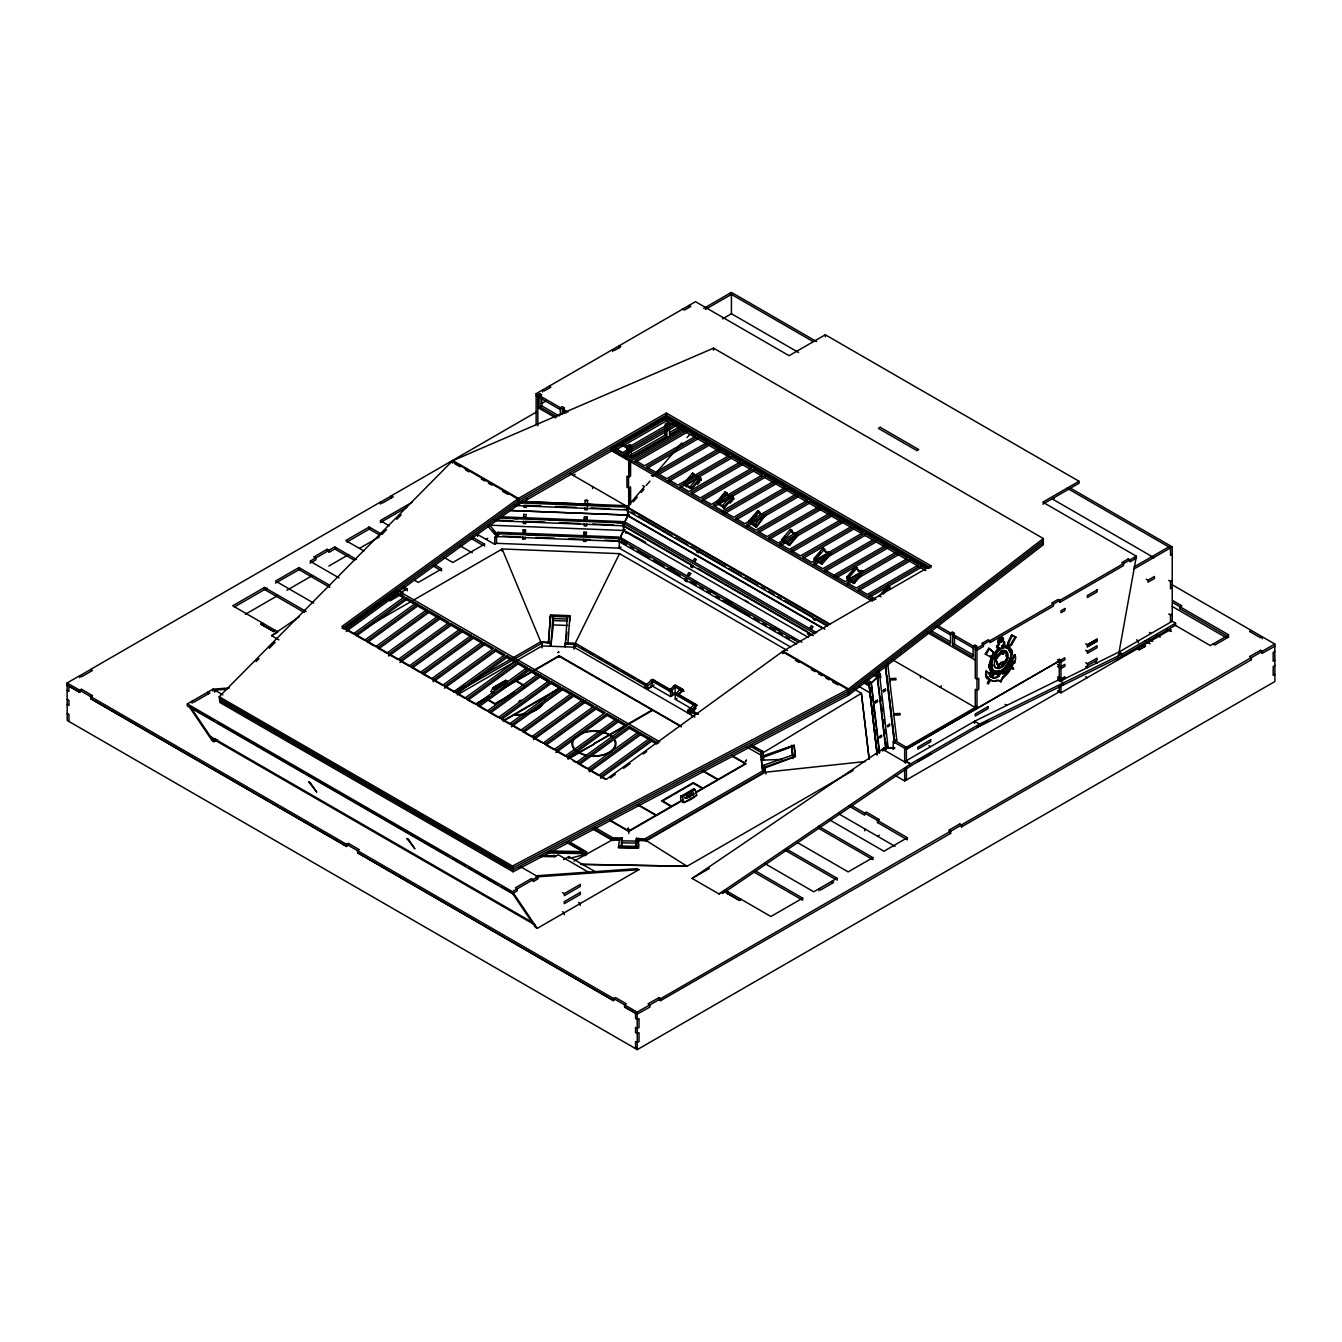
<?xml version="1.0" encoding="UTF-8"?>
<svg xmlns="http://www.w3.org/2000/svg" width="1342" height="1342" viewBox="0 0 1342 1342"><rect width="100%" height="100%" fill="white"/><g stroke="black" fill="none" stroke-linecap="round" stroke-linejoin="round"><path stroke-width="1.5" d="M522.81 538.964L522.81 536.951L522.81 538.964L525.259 539.065L525.259 537.052M587.242 506.152L587.326 503.485M796.494 644.009L618.662 541.329L618.813 537.068L497.916 532.288L497.597 536.565L494.762 536.934L494.762 544.315L477.601 534.552L477.601 536.565M685.326 580.851L685.326 578.821L687.054 579.828L687.054 581.841L685.326 580.851L685.326 578.805M692.707 565.418L692.707 567.716L690.979 566.71L690.979 564.697L692.707 565.687M762.86 771.264L760.948 755.16L760.948 752.308L762.642 751.335L762.642 754.187M879.631 752.644L871.293 682.81L868.844 682.91L876.93 753.533M692.589 795.236L693.126 792.602L694.284 794.263L691.415 795.84L690.677 794.347L691.868 793.323L692.438 795.32M1010.308 652.044A13.185 7.616 -60 0 0 1003.984 647.8L1002.273 648.454L1001.484 647.263L1002.927 646.643A14.477 8.354 -60 0 1 1010.174 650.82L1010.392 653.034L1011.885 651.575L1008.479 646.223L1008.429 643.59L1012.287 635.471L1011.482 635.001L1007.624 643.12L1007.624 645.871C1013.244 650.182 1012.757 652.296 1012.069 654.175M1007.07 645.804L1002.34 646.592A6.844 3.959 -60 0 0 1004.822 643.523L1004.001 641.426M496.875 686.55L496.204 687.339L496.825 686.467M499.409 685.091L498.721 685.879L499.358 685.007M544.097 699.534L544.198 697.521L514.389 714.732L517.827 714.699A29.222 16.859 0 0 0 525.645 713.625M593.181 828.4L611.164 838.784L612.858 837.811L612.791 838.951L622.067 839.119L622.134 837.978L612.858 837.811L594.875 827.427M621.849 845.93L622.134 840.83M636.125 848.161L636.511 841.098M635.538 846.349L636.511 838.247L647.532 839.421L764.873 771.667L763.128 770.66L762.508 765.611L792.904 754.942L792.904 756.15M638.071 846.383L637.987 847.775L618.561 847.423L618.645 846.03L638.071 846.383L638.071 847.59M638.641 848.211L638.859 844.269M764.487 765.544L765.091 770.593L763.095 770.66L645.77 838.414L645.72 839.555L636.443 839.387M525.259 532.103L525.393 529.855M584.357 519.018L584.491 516.787L586.957 516.888L586.823 519.119L584.357 519.018L584.508 516.787M583.938 532.17L583.804 534.401L586.269 534.502L586.387 532.271L583.938 532.17L583.82 534.401L586.269 534.502L586.387 532.271M586.823 519.119L586.957 516.888M753.801 871.981L802.65 900.18L802.65 898.167L770.895 916.502L725.468 890.283L719.044 893.973L692.103 878.423L882.499 749.138L904.491 761.837L905.514 761.132L905.665 763.095L905.682 761.065L910.614 763.9L979.442 724.16L979.442 726.223L1121.493 656.372L1121.627 654.242L979.576 724.076L979.442 726.207L910.614 765.963L722.633 893.571M1063.183 684.974L1063.317 682.843M1063.283 685.041L1063.418 682.91L1058.368 679.991L974.644 721.224M548.459 642.164L550.539 614.904L569.931 615.659L569.763 619.182L569.931 617.806M548.459 643.304L550.539 615.341M567.851 644.076L569.931 616.095L560.235 615.71M569.696 621.413L569.998 617.404M990.95 665.011L990.144 664.558L991.939 664.441L988.836 664.944L990.228 663.77L991.939 664.81L989.356 664.273L990.933 658.083L998.951 647.565A6.827 3.942 -60 0 1 996.452 647.414L998.716 643.372L999.522 643.841L997.257 647.884A6.827 3.942 -60 0 0 999.773 648.035L993.701 654.795L992.895 654.326M991.033 664.24L991.201 662.713A14.477 8.354 -60 0 1 998.448 650.165L999.773 649.209L997.626 649.696A14.477 8.354 -60 0 0 995.16 652.313M999.656 673.13L1000.042 674.12A14.477 8.354 -60 0 1 998.817 676.334A5.435 3.137 -60 0 1 997.173 677.442A12.749 7.364 -60 0 1 992.56 677.827L994.154 673.936L1000.042 674.12M1009.637 661.103L1011.18 655.584M1011.298 654.493L1012.472 653.957M526.869 498.083L526.433 501.74L584.793 504.038L585.246 500.381L587.477 500.465M542.101 647.918L542.235 641.929L550.975 642.264L550.975 645.116L549.784 645.066M457.253 694.904L542.101 645.921L542.235 644.781M553.29 625.422L550.841 646.274L552.904 616.381L552.904 620.524L567.247 621.078L567.247 616.951L565.183 646.827L565.317 642.818L574.024 643.17L573.89 649.176M566.022 639.765L566.945 631.897M574.024 646.022L573.89 647.163L694.988 717.081M790.623 647.012L619.316 548.106L619.434 546.731M495.315 520.746L623.057 525.779L623.208 521.619L499.66 516.737M627.721 505.716L627.553 507.159L517.777 502.831M497.748 536.548L618.645 541.346L618.813 539.937M494.393 688.463L494.175 693.143M682.239 797.114L695.273 789.733L696.632 795.236C692.237 799.48 678.029 807.733 681.031 796.024M619.551 839.086L618.41 847.741L637.819 848.094L638.977 839.438M621.161 846.081L622.067 839.119M991.235 663.2L991.52 661.153A13.185 7.616 -60 0 1 998.364 649.897L998.951 648.74M1010.509 654.963C1013.193 652.95 1010.509 654.04 1011.247 653.705M990.95 666.102C989.675 662.931 987.662 667.729 990.061 665.682L988.836 667.091L990.178 666.588L990.396 668.366A14.477 8.354 -60 0 0 997.626 672.543L999.79 672.443L999.79 671.034L997.66 671.067A13.185 7.616 -60 0 1 991.335 666.823L991.252 665.967M990.044 666.622L990.061 665.531M990.161 664.743L992.912 656.272L992.107 655.802M1012.069 655.081L1008.58 665.213L1001.988 673.08A2.365 1.376 -60 0 0 1003.397 673.852A8.27 4.764 -60 0 0 1005.779 672.325A13.537 7.817 -60 0 0 1009.805 667.444L1007.909 666.118M570.803 858.058L584.827 854.468M1009.687 668.953A15.785 9.109 -60 0 0 1010.006 668.383L1010.811 668.853A15.785 9.109 -60 0 1 1006.198 674.992L1003.514 677.626A8.857 5.116 -60 0 0 1000.981 681.853A7.616 4.395 -60 0 0 998.129 680.713L997.341 680.864A20.147 11.642 -60 0 1 990.849 680.226L989.49 679.136A20.147 11.642 -60 0 1 987.93 676.838L987.293 678.7L987.108 676.368M494.175 693.328L491.222 691.65L492.749 687.825L505.615 680.394L507.142 681.216L507.142 684.269M497.295 686.953L498.335 685.326L497.765 686.668M498.117 686.467L499.878 684.588L498.838 686.047M504.106 684.386L505.615 680.394M501.505 550.488L502.143 549.029L541.245 643.019M824.911 629.197L627.771 515.378L624.147 523.195L625.171 524.219M619.819 538.477L623.443 530.66L623.443 525.427L690.979 564.412L690.979 566.71M996.687 658.268L995.009 658.771L996.687 658.268L995.009 657.53L995.546 656.389A9.729 5.62 -60 0 1 996.972 654.309M619.954 538.176L623.678 530.459L623.711 525.259M1000.696 663.753L1001.451 664.693A31.52 18.201 -60 0 0 1002.357 663.77M574.678 644.345L619.518 553.659L502.059 548.962L502.059 550.975M1010.341 667.746L1013.814 669.088L1011.18 666.085A33.349 19.258 -60 0 0 1011.734 664.927M989.205 679.136L987.326 683.514L989.943 679.689L988.668 678.666A20.147 11.642 -60 0 1 987.561 677.224M992.677 674.707L991.319 677.173L990.547 676.687A12.749 7.364 -60 0 1 989.591 675.63M990.01 679.606L988.131 683.967L990.748 680.159M1015.156 636.745L1010.845 644.16L1011.65 644.63L1015.961 637.198L1011.482 635.001M990.547 676.687L992.627 673.181L993.432 673.65L991.352 677.156A12.749 7.364 -60 0 1 989.725 674.69L990.782 673.466L989.96 672.996A21.237 12.263 -60 0 1 985.967 671.101A14.577 8.421 -60 0 0 986.487 678.23M989.574 648.723L986.034 654.477L985.229 654.024L988.769 648.253L993.516 652.212L993.701 654.795M500.13 685.309L500.532 684.688M494.628 688.094L507.142 681.216L505.682 680.595L506.991 682.088L505.582 680.595M499.643 685.594L501.321 683.615L501.338 684.621M689.352 575.433L690.694 573.504L688.949 572.514L687.607 574.426L689.352 575.433L690.694 573.52M627.888 508.165L627.15 506.957L644.563 486.542L642.818 485.552M646.24 485.435L649.914 481.124M687.037 437.576L689.486 434.707M633.239 501.891L637.249 497.177M641.275 492.464L643.942 489.327M694.317 475.353L692.657 473.005L684.034 483.12L684.034 484.613L691.818 489.109L691.818 487.616L700.44 477.5L698.779 476.544L690.174 486.66L690.174 488.152M686.534 481.61L690.241 477.266M689.385 479.731L694.317 473.961M691.851 489.008L700.507 478.859L692.657 474.397L692.657 473.005M697.521 484.412L699.987 481.51M716.594 501.908L725.217 491.809L726.861 492.766L727.649 495.466M717.853 501.858L725.267 493.151L725.217 491.809M720.704 499.979L726.861 492.766M727.414 498.939L719.06 503.77L723.523 506.353L723.523 508.282L722.717 505.448L731.34 495.349L733 496.305L733.789 499.006M718.171 504.206L724.378 507.897L724.378 506.404L733 496.305M724.412 507.813L733.067 497.647L726.827 494.057M730.082 503.216L733.789 498.855M749.138 522.206L749.138 520.713L757.76 510.597L759.421 511.554L760.209 514.254M750.413 520.662L757.827 511.956L757.76 510.597M759.421 511.554L750.799 521.669L749.138 520.713M756.62 519.673L751.604 522.558L756.083 525.141L756.083 527.087L755.278 524.252L762.659 515.58M750.732 523.011L756.938 526.701L756.938 525.208L765.544 515.093L756.955 526.601M790.321 529.385L790.321 530.778L798.171 535.24L789.515 545.389L781.732 540.893L781.698 539.501L790.321 529.385L791.981 530.342L792.77 533.042M782.956 539.45L785.439 536.548M783.359 541.95L783.359 540.457L791.981 530.342M787.838 544.533L787.838 543.04L792.753 537.27M789.482 545.489L789.482 543.996L795.638 536.783M814.258 559.799L814.258 558.289L822.881 548.19L824.525 549.146L825.313 551.847M820.465 552.451L814.275 559.698L822.042 564.294L830.732 554.045M815.919 560.755L815.919 559.245L824.525 549.146M820.381 563.338L824.089 557.5M826.538 554.615L829.004 551.73L830.664 552.686M822.042 564.294L822.042 562.784L828.199 555.571M846.819 578.587L846.819 577.094L855.424 566.978L857.085 567.934L857.873 570.635M855.491 568.337L846.836 578.486L854.602 583.082L854.602 581.589L863.225 571.474L861.564 570.518L857.873 574.862M857.773 570.451L860.893 572.246L849.268 578.956L849.268 580.885L848.463 578.05L857.085 567.934M854.619 582.982L860.809 575.735M884.328 591.486L886.81 588.584M883.472 593.952L889.629 586.722L887.985 585.766L879.362 595.882L881.006 596.838M988.903 674.221L989.96 672.996M672.258 695.559L672.258 690.761L652.346 679.27L646.492 684.605L648.203 685.594L654.074 680.26M678.7 694.485L676.989 695.475L683.296 689.671L675.11 684.957L668.819 690.744L670.53 689.754M679.857 689.654L675.261 694.468L675.261 699.283L691.918 708.895M679.337 696.28L678.7 694.871L683.296 690.056L675.11 685.343M687.909 713.005L687.909 710.153L695.19 703.996M678.633 694.435L696.917 704.986L691.046 710.321L689.318 709.331M693.361 711.176L696.146 708.257M452.959 462.671L452.959 460.591L713.558 348.148L1043.304 538.511L1043.304 544.751L848.53 695.206L513.13 871.797L219.887 702.487L219.199 696.733L452.271 461.078L517.794 498.905L518.482 504.659L398.339 591.788M256.07 661.589L259.006 658.637M269.272 648.253L275.127 642.332M382.135 534.133L386.53 529.687M396.796 519.304L401.191 514.858M870.841 683.413L878.893 676.083M1005.393 668.031L1001.434 671.57L1002.239 672.124M1002.927 676.938L1002.709 677.156A8.857 5.116 -60 0 0 1001.702 678.465M1003.145 676.72L1004.269 675.613M1004.487 675.395L1005.393 674.523M877.567 677.005L871.126 683.145L879.396 753.13M1009.603 644.345L1008.328 645.502L1007.624 643.12M1011.65 644.63L1009.251 646.676L1006.265 645.351L1001.535 646.223M517.794 498.905L341.807 626.529L606.383 779.266L782.369 651.642L847.842 689.452L848.53 695.206L848.53 688.966L1043.304 538.511M848.53 691.046L1043.304 540.591M848.53 693.126L1043.304 542.671M989.876 666.018L989.138 665.481L992.04 663.653L992.325 661.623A13.185 7.616 -60 0 1 999.169 650.367L999.773 649.209M989.96 667.662L990.061 666.622M1001.367 671.688L1001.367 670.279M342.042 628.442L518.029 500.818M344.139 628.626L397.098 590.212L659.861 741.925M343.955 629.13L518.247 502.747M397.131 592.443L345.917 629.583L353.365 633.877L404.579 596.754L397.131 592.443L397.349 594.288L403.305 597.727M346.135 631.411L397.349 594.288M406.307 597.744L355.093 634.883L364.504 640.319L415.718 603.179L406.307 597.744L406.525 599.572L415.936 605.024L415.718 603.179M356.955 635.521L406.525 599.572M417.446 604.185L417.664 606.014L427.091 611.449L426.873 609.62L417.446 604.185L366.232 641.308L374.082 645.854M368.111 641.946L417.664 606.014M375.659 646.76L426.873 609.62M428.601 610.61L377.387 647.75L386.798 653.185L438.012 616.045L428.601 610.61L428.819 612.455L438.23 617.89L438.012 616.045M379.249 648.387L428.819 612.455M388.526 654.191L439.74 617.052L449.167 622.487L397.953 659.627L388.526 654.191L388.744 656.02L439.958 618.88L439.74 617.052M399.681 660.616L450.895 623.476L460.306 628.928L460.524 630.757M399.899 662.462L451.113 625.322L450.895 623.476M460.306 628.928L409.092 666.068L401.241 661.522M462.034 629.918L410.82 667.058L420.247 672.493L471.461 635.353L462.034 629.918L462.252 631.763L471.679 637.198L471.461 635.353M412.699 667.695L462.252 631.763M431.403 678.935L482.6 641.795L473.189 636.36L421.975 673.499L429.826 678.029M423.837 674.137L473.407 638.188L473.189 636.36M433.114 679.924L484.328 642.784L493.755 648.236L442.541 685.376L433.114 679.924L433.332 681.77M434.993 680.562L484.546 644.63L484.328 642.784M495.483 649.226L444.269 686.366L453.697 691.801L504.894 654.661L495.483 649.226L495.701 651.071L503.552 655.601M444.487 688.194L495.701 651.071M455.408 692.808L506.622 655.668L516.033 661.103L464.818 698.226L456.985 693.713M457.287 693.445L506.84 657.496L506.622 655.668M517.777 662.092L517.995 663.938L527.406 669.373L527.188 667.528L517.777 662.092L466.546 699.232L474.397 703.762M468.425 699.87L517.995 663.938M475.974 704.667L527.188 667.528M528.899 668.534L529.117 670.363L538.545 675.798L538.327 673.969L528.899 668.534L477.702 705.657L485.552 710.203M479.564 706.311L529.117 670.363M487.112 711.109L538.327 673.969M540.054 674.959L488.84 712.099L498.268 717.534L549.482 680.411L540.054 674.959L540.272 676.804L549.7 682.239M490.719 712.736L540.272 676.804M499.996 718.54L551.193 681.4L560.62 686.836L509.406 723.975L501.556 719.446M501.858 719.178L551.411 683.229L551.193 681.4M511.134 724.965L562.348 687.842L571.776 693.277L571.994 695.106M511.352 726.81L562.566 689.671L562.348 687.842M571.776 693.277L520.562 730.417L512.711 725.871M573.487 694.267L522.29 731.407L531.7 736.842L582.914 699.702L573.487 694.267L573.705 696.112L583.133 701.547L582.914 699.702M524.152 732.044L573.705 696.112M533.646 739.677L533.428 737.848L584.642 700.709L594.053 706.144L542.839 743.283M535.29 738.486L584.86 702.537L584.642 700.709M544.567 744.273L595.781 707.133L605.208 712.585L553.994 749.708L546.144 745.179M546.446 744.911L595.999 708.979L595.781 707.133M606.936 713.575L555.722 750.715L565.133 756.15L616.347 719.01L606.936 713.575L607.154 715.403L614.988 719.949M555.94 752.543L607.154 715.403M566.861 757.14L618.075 720L627.486 725.452L576.288 762.575L573.135 760.763M568.723 757.777L618.293 721.845L618.075 720M629.213 726.441L629.432 728.287L638.859 733.722L638.641 731.876L629.213 726.441L577.999 763.581L585.85 768.11M579.878 764.219L629.432 728.287M587.427 769.016L638.641 731.876M589.373 771.851L589.155 770.006L640.369 732.883L649.78 738.318L649.998 740.147L640.587 734.711L640.369 732.883M591.017 770.66L640.587 734.711M649.78 738.318L598.566 775.458L589.155 770.006M658.251 743.2L651.507 739.308L600.293 776.448L605.343 779.367M600.511 778.293L651.726 741.153L651.507 739.308M610.342 777.941L615.29 774.351M623.56 768.362L630.153 763.564M643.372 753.986L646.676 751.587M1000.478 649.461L1000.729 648.505L999.673 649.008L1000.729 649.293M1010.979 657.412A14.477 8.354 -60 0 1 1003.749 669.96L1002.239 671.05L1003.279 668.97A13.185 7.616 -60 0 0 1010.123 657.731L1011.298 655.517M299.132 616.884L271.537 635.622L278.901 639.866M719.027 893.957L910.446 763.984L905.514 761.132M883.439 690.342L885.334 689.117L885.502 690.526L883.606 691.751L883.439 690.342L883.606 691.751M875.42 701.413L877.316 700.205L877.483 701.614L875.588 702.822L875.42 701.413L875.588 702.822M496.305 687.507L497.379 686.097L495.601 687.926L494.896 687.305M762.793 752.946L861.396 693.311L869.18 759.018M1097.035 639.161L1087.356 644.764L1087.356 646.777L1097.051 641.191L1097.035 639.161L1087.356 644.764L1085.628 643.774M1087.356 646.777L1097.035 641.174M536.129 424.743L536.129 393.709L695.525 301.682L789.079 355.697L825.313 334.779L1079.035 481.258L1079.035 483.237L1042.801 504.156M555.689 417.882L537.807 407.549L537.807 394.682L539.635 393.642M703.661 308.425L731.407 292.388L816.674 341.623M541.413 403.64L546.781 400.537M705.389 309.415L731.424 294.401L731.424 313.827M539.618 393.642L541.765 394.867L539.92 395.907L539.92 406.945L541.749 405.888L541.749 398.54M1171.918 584.609L1274.799 644.026L1274.9 681.501L637.299 1049.612L67.201 720.469L67.1 682.977L79.715 675.697L81.577 676.771L92.481 670.463L90.619 669.406L380.44 502.076L382.302 503.149L393.206 496.842L391.344 495.785L391.344 497.781M391.344 495.785L536.263 412.111M79.815 675.747L90.719 669.457M380.541 502.126L391.445 495.835M564.277 413.386L564.277 407.867L562.466 408.924L562.466 414.443M564.311 409.847L562.483 410.904L566.106 413M90.719 696.632L92.447 695.626L81.476 689.268L79.715 690.274L79.832 692.455L67.201 685.158M722.55 318.876L731.457 313.743L798.607 352.51M79.832 690.325L81.543 689.335M314.129 556.88L327.096 549.281L328.857 550.421L315.89 557.903L314.129 556.779M306.194 611.549L264.491 587.461L232.736 605.796L278.062 631.965L271.654 635.672M329.796 585.364L298.964 567.565L275.546 581.069L313.642 603.061M356.486 559.48L334.712 546.915L328.857 550.304L328.857 552.434L336.087 548.257M381.883 534.334L369.201 527.003L345.783 540.524L363.917 550.992M412.011 502.294L380.256 520.629L389.331 525.863M234.531 606.886L267.075 588.098M275.546 583.082L299.618 569.31M310.036 563.17L315.89 559.799L315.89 557.786L310.036 561.174L339.04 577.916M346.941 542L370.442 528.429M380.256 522.625L406.727 507.343M92.38 695.559L90.619 696.565L90.719 698.746L346.756 846.55L346.655 844.386L348.4 843.363L359.371 849.738L357.559 850.677L357.66 852.858L613.68 1000.662L613.68 998.549L615.424 997.542L626.328 1003.833L624.584 1004.839L624.584 1006.953L637.299 1014.3M245.385 614.25L277.928 595.462M286.97 590.228L312.267 575.617M328.857 566.056L348.735 554.565M359.589 548.308L379.484 536.834M262.596 623.158L260.834 624.164L273.651 631.562L275.412 630.438M452.959 460.591L518.482 498.419L666.37 413.034L930.929 565.787L930.929 567.867M518.482 500.499L666.37 415.114L929.117 566.81M872.25 601.233L611.315 450.577L611.315 448.597L666.37 416.808L929.117 568.522M518.482 502.579L666.37 417.194L927.305 567.851M666.488 418.855L666.488 420.834L614.753 450.593L614.753 448.614L666.387 418.805L673.835 423.099L673.835 425.079L666.387 420.784L666.37 413.034M612.271 450.509L518.482 504.659L518.482 498.419M573.353 475.471L575.148 474.431M629.599 444.588L626.899 446.114L626.899 457.152M667.762 422.545L665.062 424.089L666.84 425.112L666.823 436.133L631.327 456.615L629.583 455.609L666.102 434.506M623.527 444.185L628.643 447.138L669.507 423.552L669.524 425.531M518.582 868.089L520.763 866.831L538.025 876.796L538.025 878.842L533.227 881.627L533.227 879.58L531.466 878.557L515.445 887.817L517.207 888.823L517.207 890.87L512.392 893.655L187.326 705.976L187.326 703.929L212.975 689.134L229.432 687.96M673.835 423.099L622.202 452.908L614.753 448.614M623.929 453.898L675.563 424.089L684.974 429.541L684.974 431.52L675.563 426.068L623.929 455.877L623.929 453.898L633.34 459.35L684.974 429.541M669.524 432.543L678.566 427.326M494.477 533.931L496.204 532.925L497.597 533.73L495.852 534.72L494.477 533.931L487.834 526.098L489.578 525.091L496.204 532.925M485.972 539.383L487.733 538.377M681.921 427.41L669.507 434.573L669.507 429.071M632.132 457.84L682.759 428.618M632.267 457.924L682.893 428.685M398.155 594.17L388.425 599.79L390.186 600.797L403.154 593.198M401.392 594.305L401.392 592.174L407.263 588.803L407.263 590.799M484.563 546.177L484.563 544.164L452.808 562.499L443.732 557.265M686.701 430.53L635.068 460.34L644.495 465.775L696.129 435.965L686.701 430.53L686.701 432.51L635.068 462.319M494.762 544.315L496.49 543.325L619.266 548.14L621.044 547.1M364.907 628.14L502.143 549.029L502.21 550.337M707.268 442.407L697.857 436.972L646.223 466.781L655.634 472.216L707.268 442.407L707.268 444.387L697.857 438.951L648.001 467.721M569.796 473.424L628.71 507.444L628.71 488.203L626.949 487.18L626.949 476.058L628.71 477.081L630.522 476.041L630.522 460.893M716.846 449.922L708.995 445.376L657.362 475.185L657.362 473.206L708.995 443.397L718.423 448.849L718.423 450.828M215.643 738.603L213.932 739.593L535.475 925.225M718.423 448.849L666.789 478.658L657.362 473.206M189.474 707.083L212.17 740.683L213.932 741.707L217.538 739.627M668.517 479.648L720.151 449.838L729.562 455.273L677.928 485.083L668.517 479.648L668.517 481.627M670.295 480.604L720.151 451.818L729.562 457.253M827.343 626.16L626.798 510.396L626.798 507.528L628.542 506.521M513.634 505.515L627.553 510.01L627.603 515.663L629.381 514.623M731.289 456.28L679.656 486.089L689.083 491.524L740.717 461.715L731.289 456.28L731.289 458.259L679.656 488.069M685.695 484.076L686.5 486.911L686.5 484.982L698.209 478.222M625.221 529.62L623.443 530.644L808.253 637.366M742.445 462.705L690.811 492.514L700.239 497.966L751.856 468.157L742.445 462.705L742.445 464.684L692.589 493.47M753.583 469.146L701.95 498.956L711.377 504.391L763.011 474.582L753.583 469.146L753.583 471.126L701.95 500.935M774.149 481.023L764.739 475.588L713.105 505.397L722.533 510.832L774.149 481.023L774.149 483.003M714.883 506.337L764.739 477.567L772.589 482.097M724.244 511.822L775.877 482.013L785.288 487.448L785.288 489.427L775.877 483.992L724.244 513.801L724.244 511.822L733.655 517.257L785.288 487.448M787.016 488.438L735.399 518.264L744.81 523.699L796.443 493.89L796.443 495.869L787.033 490.434L787.016 488.438L796.443 493.89M735.399 520.243L787.016 490.417M453.663 692.053L464.5 685.796M471.713 681.635L540.323 642.03L550.841 643.405M691.348 546.815L696.666 549.885L696.666 551.898L698.394 552.887L699.35 550.337M798.154 494.879L746.538 524.688L755.949 530.124L807.582 500.314L798.154 494.879L798.154 496.859L746.538 526.668M459.048 690.996L542.101 643.053M818.737 506.756L809.31 501.321L757.676 531.13L767.104 536.565L818.737 506.756L818.737 508.735L809.31 503.3L759.455 532.069M494.309 689.385L492.9 687.96L505.783 680.528M558.02 652.531L558.977 651.977L558.138 652.464M494.443 689.587L504.106 684.017M491.222 691.65L494.477 693.143L491.222 691.449M494.98 689.469L504.257 684.303M565.183 643.975L573.89 644.311L575.584 643.338L646.777 684.437L645.083 685.41L645.083 688.278L646.777 687.289M476.041 703.661L488.673 696.364M503.116 688.027L559.077 655.718L681.384 726.341M575.584 646.19L573.89 647.163L542.101 645.921M476.964 703.678L485.519 698.729M500.902 689.838L515.965 681.149L523.162 685.309M533.898 670.799L558.054 656.842L560.05 656.825L652.145 709.985L609.52 734.594A22.026 12.715 0 0 0 579.778 733.856M768.832 539.534L768.832 537.555L820.448 507.746L829.876 513.198L829.876 515.177M770.61 538.511L820.448 509.725L828.299 514.271M514.389 692.455L494.997 703.644L487.817 699.501M510.463 695.273L494.997 704.198L487.331 699.786M522.491 688.329L525.93 686.349M829.876 513.198L778.243 543.007L768.832 537.555M779.97 543.996L831.604 514.187L841.031 519.622L789.398 549.432L779.97 543.996L779.97 545.976L831.604 516.167L841.031 521.602M791.126 550.438L842.742 520.629L852.17 526.064L800.537 555.873L791.126 550.438L791.126 552.418L842.742 522.608L852.17 528.043M503.367 720.537L559.513 688.127L538.847 676.2M503.216 721.174L513.785 715.085A29.759 17.178 0 0 0 525.829 713.91M853.898 527.054L802.264 556.863L811.675 562.298L863.309 532.506L853.898 527.054L853.898 529.033L804.043 557.819M816.724 560.151L826.756 554.363M865.036 533.495L813.403 563.304L822.831 568.74L874.464 538.93L865.036 533.495L865.036 535.475L813.403 565.284M346.756 844.437L348.467 843.447M824.558 571.709L824.558 569.729L876.175 539.92L885.603 545.372L885.603 547.351M826.337 570.685L876.175 541.9L884.026 546.446M824.558 569.729L833.969 575.181L885.603 545.372M835.697 576.171L887.33 546.362L896.741 551.797L896.741 553.776L887.33 548.341L835.697 578.15L835.697 576.171L845.125 581.606L896.741 551.797M573.89 644.311L646.794 686.416L648.203 685.594M646.794 686.416L646.794 689.268L654.074 685.074M646.911 689.335L652.48 686.131M898.469 552.803L846.836 582.613L856.263 588.048L907.897 558.238L898.469 552.803L898.469 554.783L846.836 584.592M672.258 690.761L670.53 691.751L650.635 680.26M670.53 696.548L675.127 693.898L675.127 686.936L670.53 691.751L670.53 696.548L650.887 685.208M676.989 693.478L675.261 694.468L695.19 705.976M909.624 559.228L857.991 589.037L867.402 594.472L919.035 564.663L909.624 559.228L909.624 561.208L857.991 591.017M567.7 758.733L578.352 752.594A22.026 12.715 0 0 1 575.886 750.883M568.303 759.018L578.972 752.862L582.914 754.607A22.026 12.715 0 0 0 586.404 755.546M625.993 725.703L609.989 734.946L613.026 737.228M629.549 723.657L652.682 710.304L681.367 726.861M675.261 699.283L676.989 698.293M869.13 597.458L869.13 595.479L920.763 565.67L925.812 568.589M870.908 596.418L920.763 567.649L925.812 570.568M783.04 653.252L783.04 651.172L930.929 565.787M1079.035 481.258L1042.801 502.176L1136.355 556.192L1136.355 558.171L1129.93 561.879L1129.93 559.899L1128.186 558.893M1054.359 498.067L1052.547 499.107L1154.137 557.769M691.331 713.021L689.637 713.994L689.637 711.143L691.331 710.153L698.461 714.279M540.121 856.464L554.749 856.733L558.222 854.72L589.692 872.887M563.556 859.618L568.907 856.532L595.127 871.663M865.456 680.964L869.079 683.061L870.824 682.055L867.184 679.958M187.326 703.929L512.392 891.608L538.025 876.796L638.876 869.683L637.115 868.66L536.263 875.772L536.263 877.836M548.861 852.002L583.049 851.784M680.864 796.309L693.579 788.878L695.206 789.633L693.713 789.801M546.529 852.958L583.418 853.629L586.588 851.801L586.588 854.653L584.827 855.676L584.827 852.807L566.743 842.373M681.031 797.215L682.441 797.114L680.931 796.142M627.67 828.685L628.626 828.148L627.788 828.635M681.837 800.302L671.637 806.19L662.596 800.956L693.294 783.242L702.336 788.459L695.492 792.417M610.811 821.086L628.794 831.47L682.961 800.201M695.592 792.904L746.135 763.715L731.742 755.412M950.572 641.912L932.438 631.445L930.61 632.501L950.555 644.009L950.555 632.988L952.401 631.948L954.514 633.172L952.669 634.212L952.669 645.234L954.497 644.194L954.497 635.001M683.766 802.667L696.8 795.118M1128.253 558.926L1121.778 562.6L1123.522 563.623L1123.522 565.586L1059.861 602.323M937.89 625.674L976.959 648.22L1136.355 556.192M638.809 840.578L646.492 840.729L765.091 772.254L865.338 761.518M564.277 893.621L580.298 884.378L580.298 886.425L564.277 895.684L564.277 893.621L562.516 892.615M1134.074 566.928L1168.765 546.899M1134.074 568.941L1172.237 546.899L1172.237 621.262L1119.077 651.96L1122.415 653.889L1175.575 623.191L1175.575 625.204L1122.415 655.903L1122.415 653.889M939.752 687.02L941.547 685.98M1172.237 554.263L1170.509 555.252L1170.509 547.905L1067.108 488.203M1011.247 652.698L1011.566 653.537M501.321 886.592L512.158 892.849L535.475 927.339L537.236 928.362L638.876 869.683M990.866 667.125L992.073 666.437L992.141 667.293A13.185 7.616 -60 0 0 998.465 671.537L999.79 671.034M1147.964 580.214L1154.456 576.473L1154.456 578.469L1147.964 582.21L1147.964 580.214L1146.219 579.207M885.821 749.574L884.093 750.581L884.093 747.729L894.98 747.997L893.235 749.004L893.235 741.656L894.98 740.65L906.404 747.242L906.404 761.551M1168.765 580.398L1170.509 581.405L1172.237 580.398M895.198 740.767L896.724 739.895M884.093 747.729L888.068 746.588M877.869 753.248L876.125 754.238L877.517 755.043M853.177 770.459L687.07 866.244L581.069 864.349L687.07 866.244L646.492 840.729M885.468 748.517L893.839 747.343M1172.237 587.762L1170.509 588.769L1170.509 581.405M904.659 762.558L904.659 748.249L977.026 706.462M906.404 749.255L1059.257 661.002L1060.985 662.009L1064.86 659.778L1064.86 657.765L906.404 749.021L904.659 748.014M692.103 878.423L709.465 868.408M1087.356 651.289L1097.085 645.72L1097.085 647.716L1087.356 653.286L1087.356 651.289L1085.628 650.283M905.682 761.065L974.51 721.308L979.576 724.076M1168.765 613.915L1170.509 614.904L1172.237 613.915M930.694 754.17L917.861 761.585L917.861 759.572M976.842 727.532L988.064 721.04M1087.339 663.703L1097.051 658.117L1097.051 660.13L1087.339 665.716L1087.339 663.703L1085.611 662.713M1057.513 678.935L1060.985 680.948L1064.86 678.716L1064.843 676.703L1060.968 678.935L1057.513 676.938M894.376 775.005L904.659 780.943L1059.257 691.835L1059.257 685.628M1057.513 690.828L1060.985 692.841L1170.845 629.398L1170.845 631.394M1143.719 645.066L1145.531 646.039L1139.157 649.729L1137.345 648.756M1139.106 649.763L1145.481 646.089M877.5 822.596L877.5 820.482L879.262 819.459M877.5 820.583L879.262 819.576L866.446 812.061L864.684 813.185L864.684 815.198L848.882 805.955M877.5 836.217L879.262 835.21M1251.281 630.438L1249.519 631.445L1260.457 637.718L1262.185 636.729L1262.185 638.742M613.646 1000.679L357.559 852.69M837.123 880.268L837.123 878.272L813.722 891.776L764.755 863.51M818.486 828.215L872.887 859.635L872.887 857.622L848.194 871.881L797.416 842.558M877.5 822.478L907.36 839.84L907.36 837.71L883.942 851.231L829.541 819.828M624.55 1006.97L637.198 1014.133L649.931 1007.02L649.83 1004.839L637.198 1012.136L67.1 682.977M659.073 997.592L648.069 1003.833L649.931 1004.906L950.555 831.218L950.656 833.399L660.734 1000.562L659.073 999.706M959.798 823.971L948.794 830.212L950.656 831.285L961.56 824.978L959.698 823.921M1260.524 650.35L1249.519 656.59L1251.381 657.664L1262.285 651.356L1262.285 653.487M1274.799 644.026L1262.185 651.306L1262.185 653.319L1274.9 646.19M637.265 1012.304L635.554 1013.294L635.554 1018.528L637.299 1019.534L639.027 1018.544L639.027 1027.435L637.299 1028.425L635.554 1027.418L635.554 1032.635L637.299 1033.659L639.027 1032.669L639.027 1041.543L637.299 1042.533L635.554 1041.526L635.554 1048.605L637.265 1047.599M961.459 826.94L1251.381 659.778L1251.381 657.664M1274.9 651.424L1273.172 652.413L1273.172 661.304L1274.9 660.314M1274.9 665.548L1273.172 666.538L1273.172 675.412L1274.9 674.422M574.007 861.128L611.935 840.092L619.383 840.226M219.199 696.733L512.459 866.026L847.842 689.452M848.077 691.382L512.678 867.955L219.434 698.645M848.295 693.294L512.912 869.868L219.652 700.558M1060.18 681.031L1118.289 652.313L1121.627 654.242M494.376 688.614L492.816 687.792M1002.306 647.716L1003.749 647.112A14.477 8.354 -60 0 1 1010.979 651.289L1011.147 652.598M999.79 672.443L998.448 673.013A14.477 8.354 -60 0 1 991.201 668.836L990.983 667.058L989.272 666.387M763.346 755.798L794.145 745.112L795.471 756.318L764.672 766.987M776.699 751.889L792.065 746.169M985.229 654.024L990.547 656.976L992.912 656.272M1012.505 663.183A33.349 19.258 -60 0 0 1013.21 661.421L1014.737 662.831A13.286 7.666 -60 0 0 1015.257 655.148L1014.451 654.678A17.261 9.964 -60 0 1 1010.241 661.371L1012.22 661.656A12.615 7.28 -60 0 1 1010.593 666.202L1009.788 665.733A12.615 7.28 -60 0 0 1011.398 661.187M1010.241 661.371L1012.22 661.656M1004.822 641.895L1002.776 641.728A3.523 2.03 -60 0 0 1002.776 637.668A3.523 2.03 -60 0 0 999.27 639.698A3.523 2.03 -60 0 0 999.27 643.757L999.522 643.841M695.022 789.7L693.764 788.895M681.031 800.889L683.934 802.55L682.407 797.165M227.083 689.268L214.737 690.14L214.737 692.187M889.629 680.025L896.02 679.773L895.852 678.347L889.528 678.616L889.629 682.038M893.621 713.726L899.996 713.474L900.163 714.883L893.789 715.135M885.502 665.699L894.342 740.247L896.808 740.147L887.616 663.015M750.245 746.135L760.948 752.308L762.927 752.241L763.514 760.109L763.346 758.649M760.948 752.308L761.535 757.341L763.514 757.257L791.931 746.672L792.652 757.022M782.285 759.371L761.535 760.193L761.535 757.341M620.943 840.813L637.5 841.115M621.312 842.826L637.333 843.111M550.606 850.996L583.401 851.583L567.112 842.189M542.52 855.508L552.971 855.693L554.749 856.733M513.65 518.482L517.844 518.649M549.213 519.874L553.39 520.042M582.68 521.166L586.857 521.333M616.129 522.474L624.5 522.793L628.207 515.076L510.312 510.497L628.207 515.11L628.207 511.319M585.246 500.381L587.679 500.482L587.242 504.122L595.328 504.86M522.088 501.556L627.687 505.733M540.927 506.001L523.9 505.33L523.9 507.326L526.349 507.427L526.349 505.414M555.521 506.571L576.355 507.377M591.268 507.964L609.738 508.685M624.114 509.255L628.207 509.423M499.492 518.046L623.057 522.927M494.175 520.109L512.929 520.847M526.467 521.384L545.003 522.122M559.429 522.692L580.012 523.514M592.778 524.017L613.395 524.839M523.346 521.484L525.796 521.568M490.098 525.192L623.711 530.476M499.341 533.428L495.181 533.26L492.782 530.543M526.383 534.485L534.703 534.821M559.648 535.793L567.968 536.129M592.929 537.102L601.233 537.437M497.748 533.697L618.645 538.494L798.305 642.197M495.282 534.032L499.442 534.2M502.579 536.146L520.78 536.867M535.676 537.454L554.414 538.192M569.008 538.779L590.195 539.601M604.722 540.189L619.266 540.759L619.266 548.14M569.763 617.052L550.388 616.28L550.388 618.427M552.317 618.494L567.834 619.098M567.7 625.473L553.357 624.919L553.357 618.763M998.968 643.439L998.448 643.288A3.523 2.03 -60 0 1 998.968 638.473A3.523 2.03 -60 0 1 1002.608 638.121M995.009 657.53L995.881 657.798M1012.321 669.004L1013.109 667.897M993.432 673.65L989.239 667.108C989.054 672.124 994.607 675.697 998.985 672.979L999.79 673.449M1012.287 635.471L1015.961 637.198M645.703 542.302L625.842 531.365L625.842 533.378M1070.648 488.253L1172.237 546.899M729.679 293.395L813.135 341.573M1134.275 557.416L1135.986 558.406L1117.601 660.163L1115.907 659.174M682.692 309.096L684.386 310.086L690.811 306.379L689.1 305.389L689.1 307.368M1260.423 650.3L1262.285 651.356M1172.858 600.646L1181.799 605.779L1180.054 606.802L1180.054 608.916M1172.908 602.675L1228.769 634.917L1210.333 645.569L1174.25 624.735M1180.054 608.798L1228.769 637.047M1226.018 636.511L1227.762 637.517L1214.829 644.982L1213.084 643.975M1172.187 606.433L1225.229 637.064M1171.985 621.111L1175.575 623.191M1167.221 629.314L1170.811 631.495M1156.619 635.034L1160.243 637.131M1149.423 632.434L1151.168 633.441M1149.171 639.211L1152.795 641.308M1144.575 640.654L1150.027 643.791M1136.607 639.832L1138.351 640.839L1138.351 642.852M691.734 433.919L695.357 436.016M724.361 452.757L727.985 454.837M686.701 432.51L696.129 437.945M731.289 458.259L740.717 463.695M742.445 464.684L750.295 469.23M753.583 471.126L761.434 475.655M798.154 496.859L807.582 502.294M853.898 529.033L861.749 533.562M865.036 535.475L872.887 540.004M898.469 554.783L907.897 560.218M909.624 561.208L919.035 566.643M667.746 422.545L669.524 423.552M665.078 426.068L666.84 427.075M1057.513 659.761L1059.257 660.767M1085.661 676.636L1087.356 677.626M666.823 436.133L665.062 435.11L665.062 425.917M1057.513 664.491L1061.036 666.538L1064.894 664.307L1064.894 666.303L1060.985 668.517L1057.513 666.504M549.096 386.228L550.807 387.201L544.315 390.958L542.621 389.968L542.621 391.948M1002.273 648.454L1001.467 647.985L1003.179 647.33A13.185 7.616 -60 0 1 1009.503 651.575M796.443 532.925L798.104 533.881M1002.508 652.799L1003.313 654.225L1001.484 652.715A13.688 7.901 -60 0 0 995.68 658.486M759.387 512.845L765.611 516.452M829.171 553.139L822.881 549.583L822.881 548.19M857.052 569.243L861.732 571.927M791.109 531.952L795.789 534.653M825.229 551.646L828.333 553.441M1013.21 661.421L1014.737 662.831M988.769 648.253L993.516 652.212M629.583 444.571L631.344 445.594L631.327 456.615M564.311 407.884L562.164 406.643L560.352 407.7L560.352 415.047M1010.979 666.504L1012.002 666.555A33.349 19.258 -60 0 0 1014.015 661.891M629.599 446.55L631.344 447.574M995.563 658.15L999.438 668.366L997.794 668.534A9.729 5.62 -60 0 1 995.278 659.14L996.368 656.859A9.729 5.62 -60 0 1 1006.097 651.239L1007.188 652.262A9.729 5.62 -60 0 1 1007.876 657.882L1007.188 660.197A9.729 5.62 -60 0 1 999.438 668.366L996.972 668.064A9.729 5.62 -60 0 1 993.768 665.095M536.129 393.709L567.918 412.078M995.227 658.536L999.002 668.417L995.814 660.415M1009.838 667.36L1008.983 666.974A13.537 7.817 -60 0 1 1004.973 671.856A8.27 4.764 -60 0 1 1002.575 673.382A2.365 1.376 -60 0 1 1001.786 673.449M990.547 656.976L989.742 656.506L992.929 654.862L992.694 651.759M536.129 395.689L537.823 396.662M539.937 397.886L560.369 409.679M621.832 445.175L626.915 448.094M936.079 626.597L950.572 634.967M952.703 636.192L973.118 647.985M975.231 649.209L976.976 650.199L983.468 646.458L983.434 644.479L981.707 643.472L988.249 639.765L989.943 640.738L989.943 642.717L1053.47 606.047L1053.436 604.068L1051.709 603.061L1058.184 599.388L1059.878 600.36L1059.878 602.34M690.174 486.66L691.818 487.616M722.717 505.448L724.378 506.404M755.278 524.252L756.938 525.208M781.698 539.501L783.359 540.457M787.838 543.04L789.482 543.996M814.258 558.289L815.919 559.245M820.381 561.828L822.042 562.784M846.819 577.094L848.463 578.05M854.602 581.589L852.942 580.633L853.747 583.468L853.747 581.539L849.268 578.956M686.5 484.982L690.979 487.565M784.164 541.363L788.643 543.946M751.453 524.202L756.083 527.087M850.761 581.74L853.747 583.468M1002.239 671.218L1001.434 670.581L1002.927 669.49A14.477 8.354 -60 0 0 1009.15 660.381M541.413 405.687L559.228 415.986M616.246 448.899L623.644 453.177M953.894 643.841L973.487 655.164M869.13 595.479L875.873 599.371M539.92 406.945L556.947 416.758M952.669 645.234L973.101 657.026L973.101 646.005L974.929 644.965L977.06 646.19L975.215 647.23L975.282 678.297L976.976 679.27L978.771 678.23L978.771 689.302L976.976 690.342L975.231 689.335L975.282 707.519M989.188 666.437L990.077 666.857M611.315 448.597L874.061 600.293M610.862 449.738L626.932 459.014M927.104 632.317L975.231 660.096M651.39 475.487L653.135 476.494L681.702 443.011L682.424 444.202M992.426 677.559A12.749 7.364 -60 0 0 996.368 676.989A5.435 3.137 -60 0 0 998.012 675.865L998.817 676.334M985.967 671.101L986.773 671.57A21.237 12.263 -60 0 0 990.782 673.466M995.361 680.646A20.147 11.642 -60 0 0 996.368 680.444L997.24 680.26A7.616 4.395 -60 0 1 1000.159 681.4L1000.981 681.853M1005.057 704.382L1006.802 705.389M891.608 659.224L976.976 708.509L976.959 648.22M627.15 506.957L830.279 624.231M626.798 507.528L829.188 624.399M631.143 512.057L634.699 514.103M638.238 516.15L671.872 535.575M675.412 537.622L687.809 544.785M698.394 550.891L725.351 566.458M728.941 568.522L741.522 575.785M745.112 577.865L757.693 585.129M761.283 587.192L764.873 589.272M768.48 591.352L773.864 594.456M777.454 596.536L781.061 598.616M784.651 600.679L813.403 617.286L813.386 619.299L815.131 620.289L815.131 618.293L827.544 625.456M627.603 515.663L822.864 628.392M816.741 632.719L624.835 521.921L623.091 522.927L815.013 633.726M698.092 568.522L807.716 631.814L807.699 634.112L809.444 635.101L809.444 632.82M813.202 635.538L623.091 525.779L623.208 521.619M744.776 600.243L748.366 602.306M873.491 675.026L878.138 678.146M801.862 642.231L620.407 537.471L618.662 538.477L618.662 541.329M621.614 539.518L627.033 542.654M670.379 567.683L673.986 569.763M693.864 581.237L697.471 583.317M710.103 590.614L715.521 593.734M726.357 599.991L731.776 603.128M775.122 628.14L778.729 630.237M791.377 637.534L794.984 639.614M621.094 541.732L626.446 544.818M630.019 546.882L633.575 548.928M637.148 550.992L649.645 558.205M653.202 560.268L663.921 566.441M667.477 568.505L679.975 575.718M690.644 581.874L696.045 584.995M699.635 587.075L703.225 589.138M706.831 591.218L710.421 593.298M715.806 596.402L719.396 598.482M723.002 600.562L749.943 616.112M753.55 618.192L758.935 621.312M762.524 623.376L766.114 625.456M769.721 627.536L775.106 630.639M778.695 632.719L782.285 634.783M785.892 636.863L789.482 638.943M864.583 682.306L868.173 684.37M863.627 682.759L869.079 685.913L869.079 683.061M859.132 686.567L869.952 692.808L877.114 753.567M619.434 553.592L787.402 650.585M854.099 689.067L861.396 693.311L869.096 758.951M783.04 651.172L848.53 688.966M454.72 463.695L460.038 466.764M465.355 469.834L468.895 471.864M481.292 479.027L484.831 481.073M488.371 483.12L491.91 485.167M502.545 491.306L507.846 494.359M795.437 660.398L798.976 662.445M811.356 669.591L814.896 671.637M818.435 673.684L821.975 675.731M825.515 677.777L829.054 679.807M832.594 681.853L837.911 684.923M928.932 745.615L930.694 746.622M893.235 741.656L904.659 748.249M892.111 748.35L893.235 749.004M885.821 746.722L887.213 747.528M497.597 536.565L496.49 535.928L496.49 543.325M904.659 779.081L906.404 780.088L906.404 767.658M472.267 537.068L484.563 544.164M470.505 538.058L482.801 545.288M459.97 545.724L472.267 552.82M948.794 832.225L950.656 833.399M673.416 685.93L681.585 690.66M652.346 679.656L670.53 690.14M678.7 694.871L696.917 705.372L691.331 711.21L696.733 714.33M673.416 692.908L676.687 694.787M751.956 745.162L762.642 751.335M582.059 648.119L585.649 650.199M589.255 652.279L592.845 654.359M598.23 657.463L601.837 659.543M605.427 661.623L609.033 663.686M612.623 665.766L618.008 668.886M621.614 670.966L634.196 678.23M637.785 680.293L646.777 685.494M754.221 747.528L757.811 749.591M687.909 710.153L694.988 714.229M434.489 564.697L441.736 568.891L418.318 582.411L414.695 580.314M850.627 804.965L907.36 837.71M380.071 535.307L369.201 529.016L369.201 527.003M432.661 565.67L441.736 570.904M746.42 746.789L760.948 755.16M838.331 813.604L895.064 846.366M731.591 755.865L744.139 763.112L744.038 764.219M403.64 586.706L407.263 588.803M818.486 826.219L872.887 857.622M354.674 560.436L334.712 548.928L334.712 546.915M401.812 587.662L405.452 589.759M401.392 592.174L403.154 593.315M532.17 671.788L535.793 673.885M539.367 675.949L560.47 688.127L544.751 697.203A29.759 17.178 0 0 1 544.634 699.568M439.958 618.88L449.385 624.332M451.113 625.322L458.964 629.851M473.407 638.188L482.818 643.64M484.546 644.63L492.397 649.159M506.84 657.496L514.691 662.025M551.411 683.229L560.839 688.681M562.566 689.671L570.417 694.2M584.86 702.537L594.271 707.972M595.999 708.979L603.85 713.508M618.293 721.845L626.144 726.374M651.726 741.153L656.775 744.072M703.879 771.147L718.104 779.367L745.196 763.715L744.173 764.303M535.324 674.17L531.7 672.074L516.452 680.88L524.403 685.46M701.866 770.576L717.584 779.652L702.872 788.157L693.294 782.621L661.505 800.956L671.101 806.492L656.272 815.064L638.826 804.999M504.106 684.202L505.112 684.789M786.345 848.949L837.123 878.272M329.796 587.36L298.964 569.562L298.964 567.565M784.533 849.905L835.311 879.228M493 687.758L494.309 688.53M533.428 737.848L541.279 742.378M755.613 871.008L802.65 898.167M304.382 612.506L264.491 589.473L264.491 587.461M638.037 805.116L655.752 815.349L629.868 830.295L627.704 830.295L609.788 819.945M273.651 631.445L260.834 624.047L262.596 623.04L262.596 625.171M726.458 892.883L739.274 900.281L741.036 899.257L739.274 900.381L726.458 892.984L728.22 891.86L728.22 893.99M592.023 828.601L611.935 840.092M568.505 841.35L586.588 851.801M581.64 852.589L583.418 853.629M582.881 854.116L584.676 855.156M553.843 855.19L555.655 856.196M222.856 694.837L212.975 689.117L212.975 691.18M578.536 902.478L580.298 903.502L580.298 905.514M562.516 911.738L564.277 912.745L564.277 914.758M192.426 708.24L214.099 720.755M217.723 722.852L448.933 856.347M452.556 858.427L465.188 865.724M468.811 867.821L497.714 884.495M210.409 736.473L531.935 922.122M658.972 997.542L660.834 998.599L660.834 1000.729L658.972 999.538M67.1 684.99L79.715 692.271M90.619 698.578L346.655 846.383M67.201 690.392L68.945 691.398L68.945 686.165M67.201 699.283L68.945 700.289L68.945 705.523L67.201 704.5M67.201 713.39L68.945 714.397L68.945 721.476M1008.698 664.978L1010.593 666.202M612.388 737.446L609.469 735.248L593.399 744.105L609 734.896A21.304 12.296 0 0 0 580.23 734.175M1003.313 653.269L1002.407 653.118A13.688 7.901 -60 0 0 996.485 658.956M627.771 515.378L628.794 516.402M513.399 893.067L537.236 928.362M190.094 706.412L213.932 741.707M890.417 589.423L889.629 586.722M700.507 478.859L701.229 480.067M701.229 480.201L700.44 477.5M766.014 774.066L764.588 768.094L795.303 756.636L793.994 745.447M683.296 690.056L683.917 691.482M996.838 662.176L998.633 667.897A9.729 5.62 -60 0 0 1006.366 659.727L1007.054 657.429A9.729 5.62 -60 0 0 1006.366 651.793M868.844 682.91L877.182 752.728M885.67 665.598L886.391 671.772M886.877 675.848L889.041 694.284M889.528 698.377L891.692 716.813M892.178 720.906L894.342 739.325M885.267 666.488L894.342 743.099L894.342 740.247M885.334 689.117L885.502 690.543M880.302 673.667L880.771 677.559M878.993 669.708L888.119 747.377M877.853 673.768L878.322 677.66M880.587 696.733L881.073 700.893M881.811 707.133L882.298 711.294M883.288 719.597L883.774 723.757M884.495 729.729L884.965 733.822M885.938 741.992L886.425 746.085M876.88 671.336L886.089 749.155M876.645 672.157L885.569 747.511M877.316 700.205L877.483 701.614M871.293 696.951L871.746 700.792M872.602 708.022L873.072 711.981M875.185 729.813L875.655 733.772M782.369 651.642L782.587 653.571M791.763 745.213L793.072 758.532M791.931 748.802L792.904 757.089M761.216 759.421L762.625 771.298M616.347 719.01L616.565 720.855M512.459 866.026L513.13 871.797M452.271 461.078L452.506 462.99M397.098 590.212L397.316 592.057M910.446 763.984L910.614 765.947L910.614 763.9M882.499 749.138L882.667 751.101M861.564 570.518L861.564 571.91M855.424 566.978L855.424 568.371M698.779 476.544L698.779 477.937M1251.281 659.61L1251.281 657.597L961.459 824.927L961.56 827.108M1170.509 614.904L1170.509 622.269M1143.77 645.032L1143.77 647.029M1060.985 659.996L1060.968 680.931M1060.985 684.906L1060.985 692.841M1059.257 658.989L1059.257 681.484M998.985 670.564L999.236 673.65A14.477 8.354 -60 0 1 998.012 675.865M996.888 645.569L996.888 647.414M995.814 657.999L995.814 659.241M974.51 721.308L974.51 723.372M920.763 565.67L920.763 567.649M920.511 675.915L920.511 677.911M904.659 768.681L904.659 780.943M887.33 546.362L887.33 548.341M884.495 729.947L884.495 731.96M877.114 673.634L877.114 677.106M876.175 539.92L876.175 541.9M869.952 687.255L869.918 692.824M864.684 828.819L864.684 830.815M842.742 520.629L842.742 522.608M833.969 575.181L833.969 577.161M831.906 883.288L831.906 881.275L833.667 882.399L820.7 889.897L818.939 888.773L818.939 890.887M831.604 514.187L831.604 516.167M825.313 334.779L825.313 336.741M820.448 507.746L820.448 509.725M809.31 501.321L809.31 503.3M775.877 482.013L775.877 483.992M764.739 475.588L764.739 477.567M762.508 765.611L762.508 768.48M725.468 890.283L725.468 892.279M722.533 510.832L722.533 512.812M720.151 449.838L720.151 451.818M713.558 348.148L713.558 350.212M708.995 443.397L708.995 445.376M697.857 436.972L697.857 438.951M691.986 715.353L691.986 717.349M652.363 681.25L652.363 686.064M645.77 838.414L645.787 841.266M637.198 1012.136L637.299 1049.612M636.511 838.247L636.443 842.239M630.522 504.475L630.522 487.163L628.526 488.102L628.526 476.964L630.321 475.924L630.321 460.792M630.321 487.062L630.321 504.374M628.71 460.038L628.71 477.081M628.794 831.47L628.794 833.466M628.643 447.138L628.643 456.33M622.134 837.978L622.067 841.988M619.048 347.813L619.048 345.85L620.742 346.823L614.317 350.53L612.623 349.557L612.623 351.52M612.858 837.811L612.858 840.662M592.594 486.576L592.594 488.589M587.159 507.813L587.159 509.826L584.693 509.708L584.693 507.712M586.588 523.766L586.588 525.997L584.139 525.896L584.139 523.682M586.035 539.45L586.035 541.463L583.585 541.363L583.585 539.35M568.907 856.532L568.907 858.595M537.823 394.699L537.823 425.733M525.796 521.35L525.796 523.598L523.346 523.497L523.346 521.25M512.392 891.608L512.392 893.655M497.916 532.288L497.916 535.139M495.852 534.72L495.852 537.555M380.44 502.076L380.44 504.089M327.096 549.281L327.096 551.411M208.161 693.948L208.161 691.902L209.922 692.925L193.902 702.168L192.141 701.161L192.141 703.208M79.715 675.697L79.715 677.71M542.235 704.047A29.222 16.859 0 0 1 529.268 712.636M614.519 740.415A21.304 12.296 0 0 1 590.228 755.714M586.655 755.16A21.304 12.296 0 0 1 583.284 754.238L579.476 752.56L593.818 744.29L578.872 752.292A21.304 12.296 0 0 1 576.473 750.648M575.483 749.742A21.304 12.296 0 0 1 575.483 737.446M576.473 736.54A21.304 12.296 0 0 1 578.872 734.896M615.223 740.298A22.026 12.715 0 0 1 590.111 756.116M574.862 749.943A22.026 12.715 0 0 1 574.862 737.228M542.738 704.164A29.759 17.178 0 0 1 529.536 712.904M998.549 665.045A12.665 7.314 -60 0 0 997.995 665.85L998.8 666.32A12.665 7.314 -60 0 1 1002.508 662.009A2.449 1.409 -60 0 1 1003.313 661.556L1001.35 664.625L1002.256 665.162A31.52 18.201 -60 0 0 1007.507 659.123L1006.685 658.654A31.52 18.201 -60 0 1 1005.863 659.744M999.119 664.256A12.665 7.314 -60 0 1 999.74 663.518M1000.377 662.814A12.665 7.314 -60 0 1 1001.031 662.16M1002.508 653.755A14.98 8.656 -60 0 1 1005.275 650.786L1006.097 651.239A14.98 8.656 -60 0 0 1003.313 654.225M1005.024 660.801A31.52 18.201 -60 0 1 1004.588 661.321M1003.715 662.327A31.52 18.201 -60 0 1 1003.262 662.814M1005.879 655.349A14.997 8.656 -60 0 0 1006.97 657.697L1007.792 658.167A14.997 8.656 -60 0 1 1006.366 651.507M1005.51 653A14.997 8.656 -60 0 1 1005.561 651.038L1005.275 650.786A9.729 5.62 -60 0 0 1000.411 651.256M1000.159 681.4A8.857 5.116 -60 0 1 1000.847 679.891M993.416 680.763A20.147 11.642 -60 0 1 990.044 679.757M987.293 678.7A14.577 8.421 -60 0 1 986.773 671.57M1015.257 655.148A17.261 9.964 -60 0 1 1011.046 661.841M990.396 662.243A14.477 8.354 -60 0 1 993.046 655.416M1003.833 643.355A6.844 3.959 -60 0 1 1001.769 645.921M1008.999 670.077A15.785 9.109 -60 0 1 1008.647 670.614M1007.892 671.671A15.785 9.109 -60 0 1 1007.087 672.678M1006.668 673.164A15.785 9.109 -60 0 1 1005.829 674.087M1014.451 654.678A13.286 7.666 -60 0 1 1014.77 656.976M1014.317 660.969A13.286 7.666 -60 0 1 1013.931 662.378M688.127 795.991L688.631 797.265L689.905 796.779L689.335 794.783L688.127 795.991M686.718 796.309C685.359 800.788 690.425 796.36 686.718 796.309M684.856 797.718C685.611 799.178 687.171 798.289 684.873 797.584M501.556 684.219L503.183 682.675L501.589 684.135M523.699 514.389L523.581 516.62L526.014 516.72L526.148 514.489L523.699 514.389M523.162 529.771L523.028 532.002L525.477 532.103L525.594 529.872L523.162 529.771M688.647 795.856L689.302 796.611L688.664 795.772M691.164 794.397L691.835 795.152L691.197 794.313M694.636 558.473L693.294 560.386L695.022 561.392L696.364 559.48L694.636 558.473M811.373 625.875L810.014 627.788L811.759 628.777L813.101 626.865L811.356 625.875M889.494 724.227L887.599 725.435L887.767 726.861L889.662 725.636L889.494 724.227M881.476 735.299L879.58 736.506L879.748 737.915L881.644 736.708L881.476 735.299M880.184 427.293L878.373 428.35L916.972 450.627L918.784 449.587L880.184 427.293M559.077 656.255C556.578 657.077 561.409 657.06 559.077 656.255M520.931 700.373L519.237 701.346L520.931 700.373M746.37 760.226L745.414 761.468L746.37 760.226M690.174 794.313L690.258 796.578L690.174 794.313M629.583 830.463L627.972 830.446L629.583 830.463M1064.86 608.53L1060.968 610.744L1060.985 612.74L1064.86 610.509L1064.843 608.513M1097.051 589.943L1087.339 595.529L1087.356 597.509L1097.051 591.923L1097.035 589.926M580.298 892.363L564.277 901.606L564.277 903.669L580.298 894.426L580.298 892.363M991.99 665.515L990.899 666.387L991.99 665.515M930.694 739.727L917.861 747.142L917.861 749.138L930.694 741.74L930.694 739.727M988.064 706.613L975.231 714.011L975.231 716.024L988.064 708.61L988.064 706.613M1000.679 672.057L1000.679 670.698L1000.679 672.057M1097.051 662.797L1095.357 661.824L1097.051 662.797M1087.49 667.511L1085.779 666.538L1087.523 667.528M310.388 782.772L308.66 781.765L316.712 792.115L310.388 782.772M408.572 839.438L406.844 838.448L414.896 848.798L408.572 839.438M675.663 426.135L675.663 424.156L675.563 426.068M1000.528 641.409A1.694 0.973 -60 0 0 1001.065 638.775A1.694 0.973 -60 0 0 999.052 640.553A1.694 0.973 -60 0 0 1000.528 641.409M1001.333 641.862A1.694 0.973 -60 0 0 1001.87 639.245A1.694 0.973 -60 0 0 999.857 641.023A1.694 0.973 -60 0 0 1001.333 641.862"/></g></svg>
